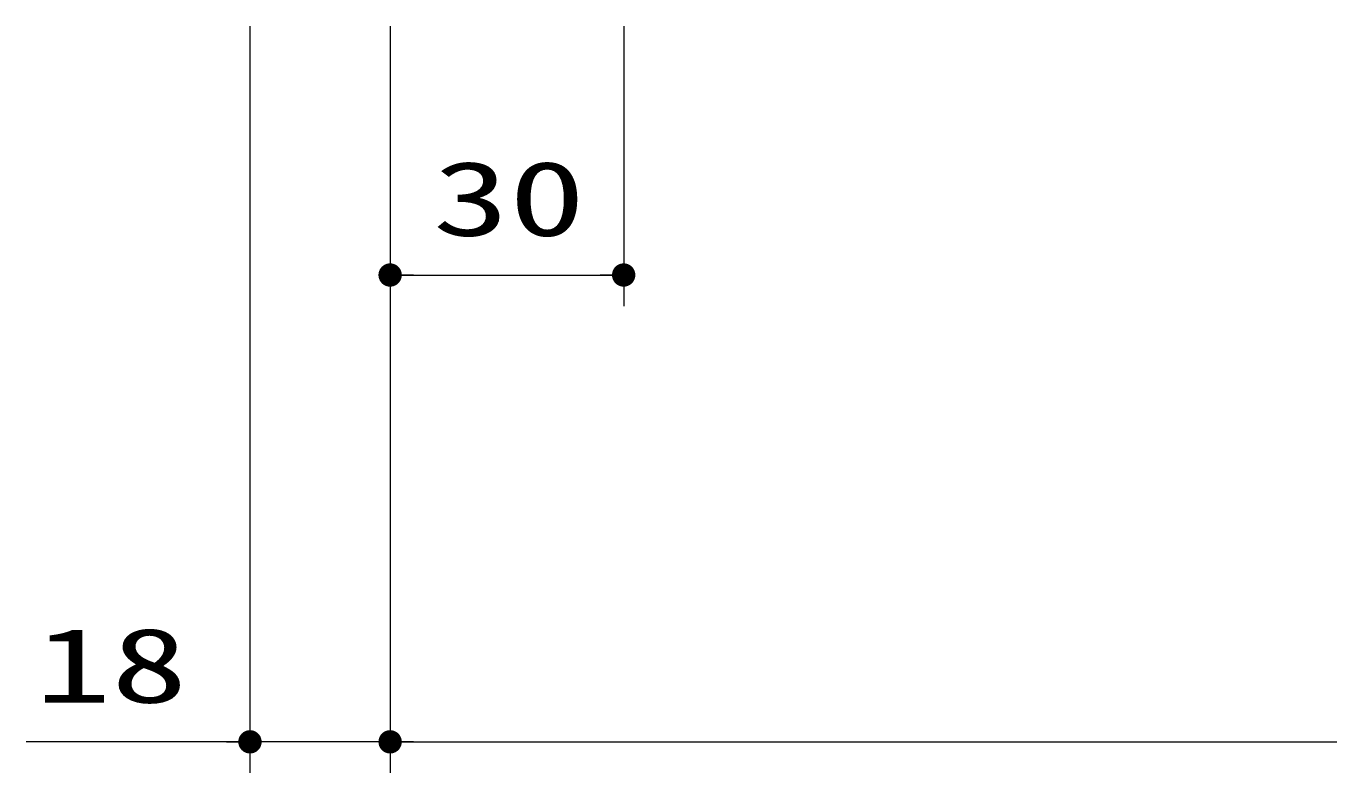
# Model space of a CAD drawing. Units: millimetres, scale not verified. Extents: x -1306 to 1306, y -607 to 607.
# Drawn here: x -1000.6 to -833.2, y -444.6 to -348.6 of the extents above; entities that cross this region are included whole.
import ezdxf
from ezdxf.enums import TextEntityAlignment as Align

# ---------------------------------------------------------------- set-up
doc = ezdxf.new("R2010")
doc.units = ezdxf.units.MM
doc.header["$LTSCALE"] = 5
doc.header["$PDMODE"] = 32
doc.header["$PDSIZE"] = 2.5
for name, color, linetype, lineweight in [('0-6_寸法線', 3, 'Continuous', 13), ('0-7_0', 3, 'Continuous', 25), ('0-8_DEFPOINTS', 7, 'Continuous', 5)]:
    doc.layers.add(name, color=color, linetype=linetype, lineweight=lineweight)
doc.styles.add('ＭＳ ゴシック', font='')
doc.styles.get('ＭＳ ゴシック').set_extended_font_data('MS Gothic')

# ---------------------------------------------------------------- blocks, each defined once
blk = doc.blocks.new('_DOT')
at = {"layer": '0-7_0'}
blk.add_line((-2.5, 0), (-5, 0), dxfattribs=at)
for points in [[(0, 0), (-2.5, 0), (-2.48, 0.313)], [(0, 0), (-2.48, -0.313), (-2.5, 0)], [(0, 0), (-2.48, 0.313), (-2.421, 0.622)], [(0, 0), (-2.421, -0.622), (-2.48, -0.313)], [(0, 0), (-2.421, 0.622), (-2.324, 0.92)], [(0, 0), (-2.324, -0.92), (-2.421, -0.622)], [(0, 0), (-2.324, 0.92), (-2.191, 1.204)], [(0, 0), (-2.191, -1.204), (-2.324, -0.92)], [(0, 0), (-2.191, 1.204), (-2.023, 1.469)], [(0, 0), (-2.023, -1.469), (-2.191, -1.204)], [(0, 0), (-2.023, 1.469), (-1.822, 1.711)], [(0, 0), (-1.822, -1.711), (-2.023, -1.469)], [(0, 0), (-1.822, 1.711), (-1.594, 1.926)], [(0, 0), (-1.594, -1.926), (-1.822, -1.711)], [(0, 0), (-1.594, 1.926), (-1.34, 2.111)], [(0, 0), (-1.34, -2.111), (-1.594, -1.926)], [(0, 0), (-1.34, 2.111), (-1.064, 2.262)], [(0, 0), (-1.064, -2.262), (-1.34, -2.111)], [(0, 0), (-1.064, 2.262), (-0.773, 2.378)], [(0, 0), (-0.773, -2.378), (-1.064, -2.262)], [(0, 0), (-0.773, 2.378), (-0.468, 2.456)], [(0, 0), (-0.468, -2.456), (-0.773, -2.378)], [(0, 0), (-0.468, 2.456), (-0.157, 2.495)], [(0, 0), (-0.157, -2.495), (-0.468, -2.456)], [(0, 0), (-0.157, 2.495), (0.157, 2.495)], [(0, 0), (0.157, -2.495), (-0.157, -2.495)], [(0, 0), (0.157, 2.495), (0.468, 2.456)], [(0, 0), (0.468, 2.456), (0.773, 2.378)], [(0, 0), (0.773, 2.378), (1.064, 2.262)], [(0, 0), (1.064, 2.262), (1.34, 2.111)], [(0, 0), (1.34, 2.111), (1.594, 1.926)], [(0, 0), (1.594, 1.926), (1.822, 1.711)], [(0, 0), (1.822, 1.711), (2.023, 1.469)], [(0, 0), (2.023, 1.469), (2.191, 1.204)], [(0, 0), (2.191, 1.204), (2.324, 0.92)], [(0, 0), (2.324, 0.92), (2.421, 0.622)], [(0, 0), (2.421, 0.622), (2.48, 0.313)], [(0, 0), (2.48, 0.313), (2.5, 0)], [(0, 0), (0.468, -2.456), (0.157, -2.495)], [(0, 0), (0.773, -2.378), (0.468, -2.456)], [(0, 0), (1.064, -2.262), (0.773, -2.378)], [(0, 0), (1.34, -2.111), (1.064, -2.262)], [(0, 0), (1.594, -1.926), (1.34, -2.111)], [(0, 0), (1.822, -1.711), (1.594, -1.926)], [(0, 0), (2.023, -1.469), (1.822, -1.711)], [(0, 0), (2.191, -1.204), (2.023, -1.469)], [(0, 0), (2.324, -0.92), (2.191, -1.204)], [(0, 0), (2.421, -0.622), (2.324, -0.92)], [(0, 0), (2.48, -0.313), (2.421, -0.622)], [(0, 0), (2.5, 0), (2.48, -0.313)]]:
    blk.add_solid(points, dxfattribs=at)

msp = doc.modelspace()

# ---------------------------------------------------------------- linework, layer by layer
at = {"layer": '0-6_寸法線'}
for p, q in [((-971.821, -348.642), (-971.821, -444.642)), ((-953.821, -348.642), (-953.821, -444.642)), ((-953.821, -348.642), (-953.821, -444.642)), ((-953.821, -348.642), (-953.821, -384.642)), ((-923.821, -348.642), (-923.821, -384.642)), ((-950.821, -380.642), (-926.821, -380.642)), ((-974.821, -440.642), (-1000.583, -440.642)), ((-953.821, -440.642), (-971.821, -440.642)), ((-950.821, -440.642), (-556.817, -440.642)), ((-950.821, -440.642), (-947.821, -440.642))]:
    msp.add_line(p, q, dxfattribs=at)
at = {"layer": '0-8_DEFPOINTS'}
for p in [(-923.821, -380.642), (-953.821, -440.642)]:
    msp.add_point(p, dxfattribs=at)

# ---------------------------------------------------------------- block references
at = {"layer": '0-6_寸法線', "xscale": 0.6, "yscale": 0.6, "rotation": 180}
for p in [(-953.821, -380.642), (-953.821, -440.642), (-953.821, -440.642)]:
    msp.add_blockref('_DOT', p, dxfattribs=at)
at = {"layer": '0-6_寸法線', "xscale": 0.6, "yscale": 0.6}
for p in [(-923.821, -380.642), (-971.821, -440.642)]:
    msp.add_blockref('_DOT', p, dxfattribs=at)

# ---------------------------------------------------------------- texts
at = {"layer": '0-6_寸法線', "style": 'ＭＳ ゴシック', "width": 1.5}
for s, p in [('30', (-948.345, -378.493)), ('18', (-999.44, -438.493))]:
    msp.add_text(s, height=9.604, dxfattribs=at).set_placement(p, align=Align.BOTTOM_LEFT)

doc.saveas('drawing.dxf')
